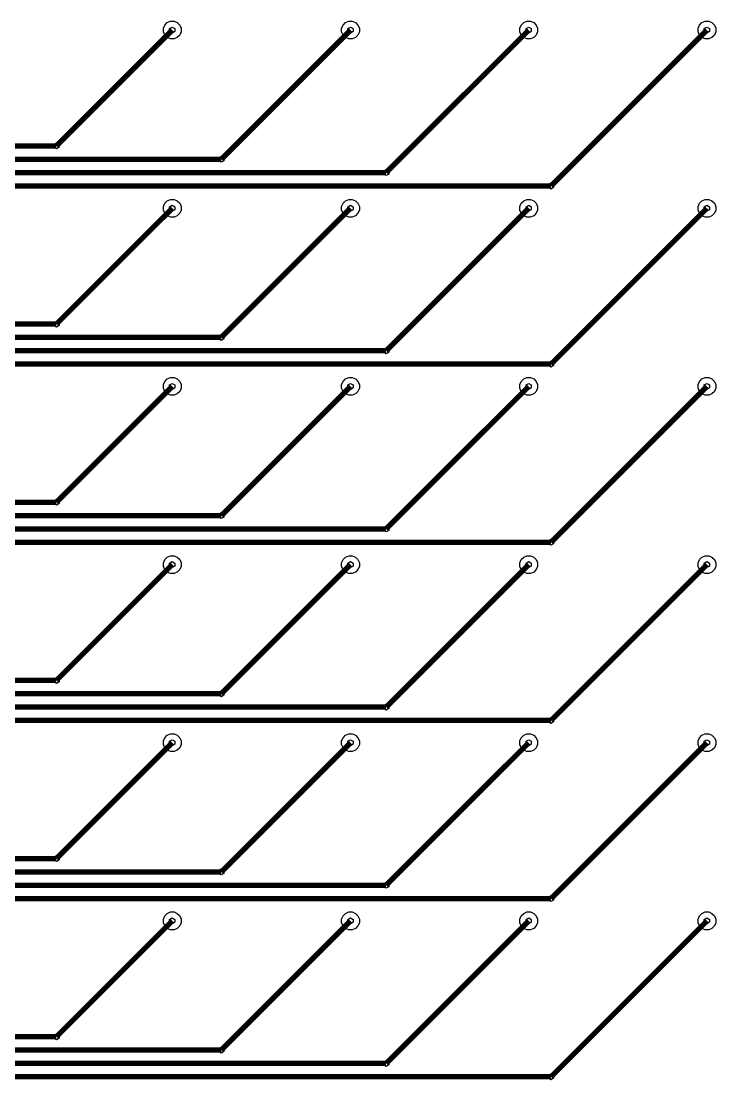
# Model space of a CAD drawing. Extents: x -21730 to 22170, y -18094 to 18606.
# Drawn here: x -215 to 175, y -4283 to -3689 of the extents above; entities that cross this region are included whole.
import ezdxf

# ---------------------------------------------------------------- set-up
doc = ezdxf.new("R2010")
doc.units = 0
doc.layers.add('L0D0_0', color=1, linetype='CONTINUOUS')

# ---------------------------------------------------------------- blocks, each defined once
blk = doc.blocks.new('LGA400C100P20X20_2000X2000X0_1')
at = {"layer": 'L0D0_0'}
for points in [[(-3.51, -3.55), (-3.528, -3.542), (-3.542, -3.528), (-3.55, -3.51), (-3.55, -3.49), (-3.542, -3.472), (-3.528, -3.458), (-3.51, -3.45), (-3.49, -3.45), (-3.472, -3.458), (-3.458, -3.472), (-3.45, -3.49), (-3.45, -3.51), (-3.458, -3.528), (-3.472, -3.542), (-3.49, -3.55)], [(-2.51, -3.55), (-2.528, -3.542), (-2.542, -3.528), (-2.55, -3.51), (-2.55, -3.49), (-2.542, -3.472), (-2.528, -3.458), (-2.51, -3.45), (-2.49, -3.45), (-2.472, -3.458), (-2.458, -3.472), (-2.45, -3.49), (-2.45, -3.51), (-2.458, -3.528), (-2.472, -3.542), (-2.49, -3.55)], [(-1.51, -3.55), (-1.528, -3.542), (-1.542, -3.528), (-1.55, -3.51), (-1.55, -3.49), (-1.542, -3.472), (-1.528, -3.458), (-1.51, -3.45), (-1.49, -3.45), (-1.472, -3.458), (-1.458, -3.472), (-1.45, -3.49), (-1.45, -3.51), (-1.458, -3.528), (-1.472, -3.542), (-1.49, -3.55)], [(-0.51, -3.55), (-0.528, -3.542), (-0.542, -3.528), (-0.55, -3.51), (-0.55, -3.49), (-0.542, -3.472), (-0.528, -3.458), (-0.51, -3.45), (-0.49, -3.45), (-0.472, -3.458), (-0.458, -3.472), (-0.45, -3.49), (-0.45, -3.51), (-0.458, -3.528), (-0.472, -3.542), (-0.49, -3.55)], [(-3.51, -4.55), (-3.528, -4.542), (-3.542, -4.528), (-3.55, -4.51), (-3.55, -4.49), (-3.542, -4.472), (-3.528, -4.458), (-3.51, -4.45), (-3.49, -4.45), (-3.472, -4.458), (-3.458, -4.472), (-3.45, -4.49), (-3.45, -4.51), (-3.458, -4.528), (-3.472, -4.542), (-3.49, -4.55)], [(-2.51, -4.55), (-2.528, -4.542), (-2.542, -4.528), (-2.55, -4.51), (-2.55, -4.49), (-2.542, -4.472), (-2.528, -4.458), (-2.51, -4.45), (-2.49, -4.45), (-2.472, -4.458), (-2.458, -4.472), (-2.45, -4.49), (-2.45, -4.51), (-2.458, -4.528), (-2.472, -4.542), (-2.49, -4.55)], [(-1.51, -4.55), (-1.528, -4.542), (-1.542, -4.528), (-1.55, -4.51), (-1.55, -4.49), (-1.542, -4.472), (-1.528, -4.458), (-1.51, -4.45), (-1.49, -4.45), (-1.472, -4.458), (-1.458, -4.472), (-1.45, -4.49), (-1.45, -4.51), (-1.458, -4.528), (-1.472, -4.542), (-1.49, -4.55)], [(-0.51, -4.55), (-0.528, -4.542), (-0.542, -4.528), (-0.55, -4.51), (-0.55, -4.49), (-0.542, -4.472), (-0.528, -4.458), (-0.51, -4.45), (-0.49, -4.45), (-0.472, -4.458), (-0.458, -4.472), (-0.45, -4.49), (-0.45, -4.51), (-0.458, -4.528), (-0.472, -4.542), (-0.49, -4.55)], [(-3.51, -5.55), (-3.528, -5.542), (-3.542, -5.528), (-3.55, -5.51), (-3.55, -5.49), (-3.542, -5.472), (-3.528, -5.458), (-3.51, -5.45), (-3.49, -5.45), (-3.472, -5.458), (-3.458, -5.472), (-3.45, -5.49), (-3.45, -5.51), (-3.458, -5.528), (-3.472, -5.542), (-3.49, -5.55)], [(-2.51, -5.55), (-2.528, -5.542), (-2.542, -5.528), (-2.55, -5.51), (-2.55, -5.49), (-2.542, -5.472), (-2.528, -5.458), (-2.51, -5.45), (-2.49, -5.45), (-2.472, -5.458), (-2.458, -5.472), (-2.45, -5.49), (-2.45, -5.51), (-2.458, -5.528), (-2.472, -5.542), (-2.49, -5.55)], [(-1.51, -5.55), (-1.528, -5.542), (-1.542, -5.528), (-1.55, -5.51), (-1.55, -5.49), (-1.542, -5.472), (-1.528, -5.458), (-1.51, -5.45), (-1.49, -5.45), (-1.472, -5.458), (-1.458, -5.472), (-1.45, -5.49), (-1.45, -5.51), (-1.458, -5.528), (-1.472, -5.542), (-1.49, -5.55)], [(-0.51, -5.55), (-0.528, -5.542), (-0.542, -5.528), (-0.55, -5.51), (-0.55, -5.49), (-0.542, -5.472), (-0.528, -5.458), (-0.51, -5.45), (-0.49, -5.45), (-0.472, -5.458), (-0.458, -5.472), (-0.45, -5.49), (-0.45, -5.51), (-0.458, -5.528), (-0.472, -5.542), (-0.49, -5.55)], [(-3.51, -6.55), (-3.528, -6.542), (-3.542, -6.528), (-3.55, -6.51), (-3.55, -6.49), (-3.542, -6.472), (-3.528, -6.458), (-3.51, -6.45), (-3.49, -6.45), (-3.472, -6.458), (-3.458, -6.472), (-3.45, -6.49), (-3.45, -6.51), (-3.458, -6.528), (-3.472, -6.542), (-3.49, -6.55)], [(-2.51, -6.55), (-2.528, -6.542), (-2.542, -6.528), (-2.55, -6.51), (-2.55, -6.49), (-2.542, -6.472), (-2.528, -6.458), (-2.51, -6.45), (-2.49, -6.45), (-2.472, -6.458), (-2.458, -6.472), (-2.45, -6.49), (-2.45, -6.51), (-2.458, -6.528), (-2.472, -6.542), (-2.49, -6.55)], [(-1.51, -6.55), (-1.528, -6.542), (-1.542, -6.528), (-1.55, -6.51), (-1.55, -6.49), (-1.542, -6.472), (-1.528, -6.458), (-1.51, -6.45), (-1.49, -6.45), (-1.472, -6.458), (-1.458, -6.472), (-1.45, -6.49), (-1.45, -6.51), (-1.458, -6.528), (-1.472, -6.542), (-1.49, -6.55)], [(-0.51, -6.55), (-0.528, -6.542), (-0.542, -6.528), (-0.55, -6.51), (-0.55, -6.49), (-0.542, -6.472), (-0.528, -6.458), (-0.51, -6.45), (-0.49, -6.45), (-0.472, -6.458), (-0.458, -6.472), (-0.45, -6.49), (-0.45, -6.51), (-0.458, -6.528), (-0.472, -6.542), (-0.49, -6.55)], [(-3.51, -7.55), (-3.528, -7.542), (-3.542, -7.528), (-3.55, -7.51), (-3.55, -7.49), (-3.542, -7.472), (-3.528, -7.458), (-3.51, -7.45), (-3.49, -7.45), (-3.472, -7.458), (-3.458, -7.472), (-3.45, -7.49), (-3.45, -7.51), (-3.458, -7.528), (-3.472, -7.542), (-3.49, -7.55)], [(-2.51, -7.55), (-2.528, -7.542), (-2.542, -7.528), (-2.55, -7.51), (-2.55, -7.49), (-2.542, -7.472), (-2.528, -7.458), (-2.51, -7.45), (-2.49, -7.45), (-2.472, -7.458), (-2.458, -7.472), (-2.45, -7.49), (-2.45, -7.51), (-2.458, -7.528), (-2.472, -7.542), (-2.49, -7.55)], [(-1.51, -7.55), (-1.528, -7.542), (-1.542, -7.528), (-1.55, -7.51), (-1.55, -7.49), (-1.542, -7.472), (-1.528, -7.458), (-1.51, -7.45), (-1.49, -7.45), (-1.472, -7.458), (-1.458, -7.472), (-1.45, -7.49), (-1.45, -7.51), (-1.458, -7.528), (-1.472, -7.542), (-1.49, -7.55)], [(-0.51, -7.55), (-0.528, -7.542), (-0.542, -7.528), (-0.55, -7.51), (-0.55, -7.49), (-0.542, -7.472), (-0.528, -7.458), (-0.51, -7.45), (-0.49, -7.45), (-0.472, -7.458), (-0.458, -7.472), (-0.45, -7.49), (-0.45, -7.51), (-0.458, -7.528), (-0.472, -7.542), (-0.49, -7.55)], [(-3.51, -8.55), (-3.528, -8.542), (-3.542, -8.528), (-3.55, -8.51), (-3.55, -8.49), (-3.542, -8.472), (-3.528, -8.458), (-3.51, -8.45), (-3.49, -8.45), (-3.472, -8.458), (-3.458, -8.472), (-3.45, -8.49), (-3.45, -8.51), (-3.458, -8.528), (-3.472, -8.542), (-3.49, -8.55)], [(-2.51, -8.55), (-2.528, -8.542), (-2.542, -8.528), (-2.55, -8.51), (-2.55, -8.49), (-2.542, -8.472), (-2.528, -8.458), (-2.51, -8.45), (-2.49, -8.45), (-2.472, -8.458), (-2.458, -8.472), (-2.45, -8.49), (-2.45, -8.51), (-2.458, -8.528), (-2.472, -8.542), (-2.49, -8.55)], [(-1.51, -8.55), (-1.528, -8.542), (-1.542, -8.528), (-1.55, -8.51), (-1.55, -8.49), (-1.542, -8.472), (-1.528, -8.458), (-1.51, -8.45), (-1.49, -8.45), (-1.472, -8.458), (-1.458, -8.472), (-1.45, -8.49), (-1.45, -8.51), (-1.458, -8.528), (-1.472, -8.542), (-1.49, -8.55)], [(-0.51, -8.55), (-0.528, -8.542), (-0.542, -8.528), (-0.55, -8.51), (-0.55, -8.49), (-0.542, -8.472), (-0.528, -8.458), (-0.51, -8.45), (-0.49, -8.45), (-0.472, -8.458), (-0.458, -8.472), (-0.45, -8.49), (-0.45, -8.51), (-0.458, -8.528), (-0.472, -8.542), (-0.49, -8.55)]]:
    blk.add_lwpolyline(points, close=True, dxfattribs=at)

msp = doc.modelspace()

# ---------------------------------------------------------------- linework, layer by layer
at = {"layer": 'L0D0_0', "const_width": 3}
for points in [[(-195, -3759), (-130, -3694)], [(-102.5, -3766.5), (-30, -3694)], [(-10, -3774), (70, -3694)], [(82.5, -3781.5), (170, -3694)], [(-842.5, -3759), (-195, -3759)], [(-842.5, -3766.5), (-102.5, -3766.5)], [(-842.5, -3774), (-10, -3774)], [(-842.5, -3781.5), (82.5, -3781.5)], [(-195, -3859), (-130, -3794)], [(-102.5, -3866.5), (-30, -3794)], [(-10, -3874), (70, -3794)], [(82.5, -3881.5), (170, -3794)], [(-842.5, -3859), (-195, -3859)], [(-842.5, -3866.5), (-102.5, -3866.5)], [(-842.5, -3874), (-10, -3874)], [(-842.5, -3881.5), (82.5, -3881.5)], [(-195, -3959), (-130, -3894)], [(-102.5, -3966.5), (-30, -3894)], [(-10, -3974), (70, -3894)], [(82.5, -3981.5), (170, -3894)], [(-842.5, -3959), (-195, -3959)], [(-842.5, -3966.5), (-102.5, -3966.5)], [(-842.5, -3974), (-10, -3974)], [(-842.5, -3981.5), (82.5, -3981.5)], [(-195, -4059), (-130, -3994)], [(-102.5, -4066.5), (-30, -3994)], [(-10, -4074), (70, -3994)], [(82.5, -4081.5), (170, -3994)], [(-842.5, -4059), (-195, -4059)], [(-842.5, -4066.5), (-102.5, -4066.5)], [(-842.5, -4074), (-10, -4074)], [(-842.5, -4081.5), (82.5, -4081.5)], [(-195, -4159), (-130, -4094)], [(-102.5, -4166.5), (-30, -4094)], [(-10, -4174), (70, -4094)], [(82.5, -4181.5), (170, -4094)], [(-842.5, -4159), (-195, -4159)], [(-842.5, -4166.5), (-102.5, -4166.5)], [(-842.5, -4174), (-10, -4174)], [(-842.5, -4181.5), (82.5, -4181.5)], [(-195, -4259), (-130, -4194)], [(-102.5, -4266.5), (-30, -4194)], [(-10, -4274), (70, -4194)], [(82.5, -4281.5), (170, -4194)], [(-842.5, -4259), (-195, -4259)], [(-842.5, -4266.5), (-102.5, -4266.5)], [(-842.5, -4274), (-10, -4274)], [(-842.5, -4281.5), (82.5, -4281.5)]]:
    msp.add_lwpolyline(points, dxfattribs=at)
at = {"layer": 'L0D0_0'}
for points in [[(-130, -3695.7), (-131.5, -3694.8), (-131.5, -3693.2), (-130, -3692.3), (-128.6, -3693.2), (-128.6, -3694.8)], [(-30, -3695.7), (-31.5, -3694.8), (-31.5, -3693.2), (-30, -3692.3), (-28.6, -3693.2), (-28.6, -3694.8)], [(70, -3695.7), (68.5, -3694.8), (68.5, -3693.2), (70, -3692.3), (71.4, -3693.2), (71.4, -3694.8)], [(170, -3695.7), (168.5, -3694.8), (168.5, -3693.2), (170, -3692.3), (171.4, -3693.2), (171.4, -3694.8)], [(-195, -3760.7), (-196.4, -3759.8), (-196.4, -3758.2), (-195, -3757.3), (-193.5, -3758.2), (-193.5, -3759.8)], [(-195, -3760.7), (-196.4, -3759.8), (-196.4, -3758.2), (-195, -3757.3), (-193.5, -3758.2), (-193.5, -3759.8)], [(-102.5, -3768.2), (-103.9, -3767.3), (-103.9, -3765.7), (-102.5, -3764.8), (-101, -3765.7), (-101, -3767.3)], [(-102.5, -3768.2), (-103.9, -3767.3), (-103.9, -3765.7), (-102.5, -3764.8), (-101, -3765.7), (-101, -3767.3)], [(-10, -3775.7), (-11.4, -3774.8), (-11.4, -3773.2), (-10, -3772.3), (-8.5, -3773.2), (-8.5, -3774.8)], [(-10, -3775.7), (-11.4, -3774.8), (-11.4, -3773.2), (-10, -3772.3), (-8.5, -3773.2), (-8.5, -3774.8)], [(82.5, -3783.2), (81.1, -3782.3), (81.1, -3780.7), (82.5, -3779.8), (84, -3780.7), (84, -3782.3)], [(82.5, -3783.2), (81.1, -3782.3), (81.1, -3780.7), (82.5, -3779.8), (84, -3780.7), (84, -3782.3)], [(-130, -3795.7), (-131.5, -3794.8), (-131.5, -3793.2), (-130, -3792.3), (-128.6, -3793.2), (-128.6, -3794.8)], [(-30, -3795.7), (-31.5, -3794.8), (-31.5, -3793.2), (-30, -3792.3), (-28.6, -3793.2), (-28.6, -3794.8)], [(70, -3795.7), (68.5, -3794.8), (68.5, -3793.2), (70, -3792.3), (71.4, -3793.2), (71.4, -3794.8)], [(170, -3795.7), (168.5, -3794.8), (168.5, -3793.2), (170, -3792.3), (171.4, -3793.2), (171.4, -3794.8)], [(-195, -3860.7), (-196.4, -3859.8), (-196.4, -3858.2), (-195, -3857.3), (-193.5, -3858.2), (-193.5, -3859.8)], [(-195, -3860.7), (-196.4, -3859.8), (-196.4, -3858.2), (-195, -3857.3), (-193.5, -3858.2), (-193.5, -3859.8)], [(-102.5, -3868.2), (-103.9, -3867.3), (-103.9, -3865.7), (-102.5, -3864.8), (-101, -3865.7), (-101, -3867.3)], [(-102.5, -3868.2), (-103.9, -3867.3), (-103.9, -3865.7), (-102.5, -3864.8), (-101, -3865.7), (-101, -3867.3)], [(-10, -3875.7), (-11.4, -3874.8), (-11.4, -3873.2), (-10, -3872.3), (-8.5, -3873.2), (-8.5, -3874.8)], [(-10, -3875.7), (-11.4, -3874.8), (-11.4, -3873.2), (-10, -3872.3), (-8.5, -3873.2), (-8.5, -3874.8)], [(82.5, -3883.2), (81.1, -3882.3), (81.1, -3880.7), (82.5, -3879.8), (84, -3880.7), (84, -3882.3)], [(82.5, -3883.2), (81.1, -3882.3), (81.1, -3880.7), (82.5, -3879.8), (84, -3880.7), (84, -3882.3)], [(-130, -3895.7), (-131.5, -3894.8), (-131.5, -3893.2), (-130, -3892.3), (-128.6, -3893.2), (-128.6, -3894.8)], [(-30, -3895.7), (-31.5, -3894.8), (-31.5, -3893.2), (-30, -3892.3), (-28.6, -3893.2), (-28.6, -3894.8)], [(70, -3895.7), (68.5, -3894.8), (68.5, -3893.2), (70, -3892.3), (71.4, -3893.2), (71.4, -3894.8)], [(170, -3895.7), (168.5, -3894.8), (168.5, -3893.2), (170, -3892.3), (171.4, -3893.2), (171.4, -3894.8)], [(-195, -3960.7), (-196.4, -3959.8), (-196.4, -3958.2), (-195, -3957.3), (-193.5, -3958.2), (-193.5, -3959.8)], [(-195, -3960.7), (-196.4, -3959.8), (-196.4, -3958.2), (-195, -3957.3), (-193.5, -3958.2), (-193.5, -3959.8)], [(-102.5, -3968.2), (-103.9, -3967.3), (-103.9, -3965.7), (-102.5, -3964.8), (-101, -3965.7), (-101, -3967.3)], [(-102.5, -3968.2), (-103.9, -3967.3), (-103.9, -3965.7), (-102.5, -3964.8), (-101, -3965.7), (-101, -3967.3)], [(-10, -3975.7), (-11.4, -3974.8), (-11.4, -3973.2), (-10, -3972.3), (-8.5, -3973.2), (-8.5, -3974.8)], [(-10, -3975.7), (-11.4, -3974.8), (-11.4, -3973.2), (-10, -3972.3), (-8.5, -3973.2), (-8.5, -3974.8)], [(82.5, -3983.2), (81.1, -3982.3), (81.1, -3980.7), (82.5, -3979.8), (84, -3980.7), (84, -3982.3)], [(82.5, -3983.2), (81.1, -3982.3), (81.1, -3980.7), (82.5, -3979.8), (84, -3980.7), (84, -3982.3)], [(-130, -3995.7), (-131.5, -3994.8), (-131.5, -3993.2), (-130, -3992.3), (-128.6, -3993.2), (-128.6, -3994.8)], [(-30, -3995.7), (-31.5, -3994.8), (-31.5, -3993.2), (-30, -3992.3), (-28.6, -3993.2), (-28.6, -3994.8)], [(70, -3995.7), (68.5, -3994.8), (68.5, -3993.2), (70, -3992.3), (71.4, -3993.2), (71.4, -3994.8)], [(170, -3995.7), (168.5, -3994.8), (168.5, -3993.2), (170, -3992.3), (171.4, -3993.2), (171.4, -3994.8)], [(-195, -4060.7), (-196.4, -4059.8), (-196.4, -4058.2), (-195, -4057.3), (-193.5, -4058.2), (-193.5, -4059.8)], [(-195, -4060.7), (-196.4, -4059.8), (-196.4, -4058.2), (-195, -4057.3), (-193.5, -4058.2), (-193.5, -4059.8)], [(-102.5, -4068.2), (-103.9, -4067.3), (-103.9, -4065.7), (-102.5, -4064.8), (-101, -4065.7), (-101, -4067.3)], [(-102.5, -4068.2), (-103.9, -4067.3), (-103.9, -4065.7), (-102.5, -4064.8), (-101, -4065.7), (-101, -4067.3)], [(-10, -4075.7), (-11.4, -4074.8), (-11.4, -4073.2), (-10, -4072.3), (-8.5, -4073.2), (-8.5, -4074.8)], [(-10, -4075.7), (-11.4, -4074.8), (-11.4, -4073.2), (-10, -4072.3), (-8.5, -4073.2), (-8.5, -4074.8)], [(82.5, -4083.2), (81.1, -4082.3), (81.1, -4080.7), (82.5, -4079.8), (84, -4080.7), (84, -4082.3)], [(82.5, -4083.2), (81.1, -4082.3), (81.1, -4080.7), (82.5, -4079.8), (84, -4080.7), (84, -4082.3)], [(-130, -4095.7), (-131.5, -4094.8), (-131.5, -4093.2), (-130, -4092.3), (-128.6, -4093.2), (-128.6, -4094.8)], [(-30, -4095.7), (-31.5, -4094.8), (-31.5, -4093.2), (-30, -4092.3), (-28.6, -4093.2), (-28.6, -4094.8)], [(70, -4095.7), (68.5, -4094.8), (68.5, -4093.2), (70, -4092.3), (71.4, -4093.2), (71.4, -4094.8)], [(170, -4095.7), (168.5, -4094.8), (168.5, -4093.2), (170, -4092.3), (171.4, -4093.2), (171.4, -4094.8)], [(-195, -4160.7), (-196.4, -4159.8), (-196.4, -4158.2), (-195, -4157.3), (-193.5, -4158.2), (-193.5, -4159.8)], [(-195, -4160.7), (-196.4, -4159.8), (-196.4, -4158.2), (-195, -4157.3), (-193.5, -4158.2), (-193.5, -4159.8)], [(-102.5, -4168.2), (-103.9, -4167.3), (-103.9, -4165.7), (-102.5, -4164.8), (-101, -4165.7), (-101, -4167.3)], [(-102.5, -4168.2), (-103.9, -4167.3), (-103.9, -4165.7), (-102.5, -4164.8), (-101, -4165.7), (-101, -4167.3)], [(-10, -4175.7), (-11.4, -4174.8), (-11.4, -4173.2), (-10, -4172.3), (-8.5, -4173.2), (-8.5, -4174.8)], [(-10, -4175.7), (-11.4, -4174.8), (-11.4, -4173.2), (-10, -4172.3), (-8.5, -4173.2), (-8.5, -4174.8)], [(82.5, -4183.2), (81.1, -4182.3), (81.1, -4180.7), (82.5, -4179.8), (84, -4180.7), (84, -4182.3)], [(82.5, -4183.2), (81.1, -4182.3), (81.1, -4180.7), (82.5, -4179.8), (84, -4180.7), (84, -4182.3)], [(-130, -4195.7), (-131.5, -4194.8), (-131.5, -4193.2), (-130, -4192.3), (-128.6, -4193.2), (-128.6, -4194.8)], [(-30, -4195.7), (-31.5, -4194.8), (-31.5, -4193.2), (-30, -4192.3), (-28.6, -4193.2), (-28.6, -4194.8)], [(70, -4195.7), (68.5, -4194.8), (68.5, -4193.2), (70, -4192.3), (71.4, -4193.2), (71.4, -4194.8)], [(170, -4195.7), (168.5, -4194.8), (168.5, -4193.2), (170, -4192.3), (171.4, -4193.2), (171.4, -4194.8)], [(-195, -4260.7), (-196.4, -4259.8), (-196.4, -4258.2), (-195, -4257.3), (-193.5, -4258.2), (-193.5, -4259.8)], [(-195, -4260.7), (-196.4, -4259.8), (-196.4, -4258.2), (-195, -4257.3), (-193.5, -4258.2), (-193.5, -4259.8)], [(-102.5, -4268.2), (-103.9, -4267.3), (-103.9, -4265.7), (-102.5, -4264.8), (-101, -4265.7), (-101, -4267.3)], [(-102.5, -4268.2), (-103.9, -4267.3), (-103.9, -4265.7), (-102.5, -4264.8), (-101, -4265.7), (-101, -4267.3)], [(-10, -4275.7), (-11.4, -4274.8), (-11.4, -4273.2), (-10, -4272.3), (-8.5, -4273.2), (-8.5, -4274.8)], [(-10, -4275.7), (-11.4, -4274.8), (-11.4, -4273.2), (-10, -4272.3), (-8.5, -4273.2), (-8.5, -4274.8)], [(82.5, -4283.2), (81.1, -4282.3), (81.1, -4280.7), (82.5, -4279.8), (84, -4280.7), (84, -4282.3)], [(82.5, -4283.2), (81.1, -4282.3), (81.1, -4280.7), (82.5, -4279.8), (84, -4280.7), (84, -4282.3)]]:
    msp.add_lwpolyline(points, close=True, dxfattribs=at)

# ---------------------------------------------------------------- block references
at = {"xscale": 100, "yscale": 100}
msp.add_blockref('LGA400C100P20X20_2000X2000X0_1', (220, -3344), dxfattribs=at)

doc.saveas('drawing.dxf')
